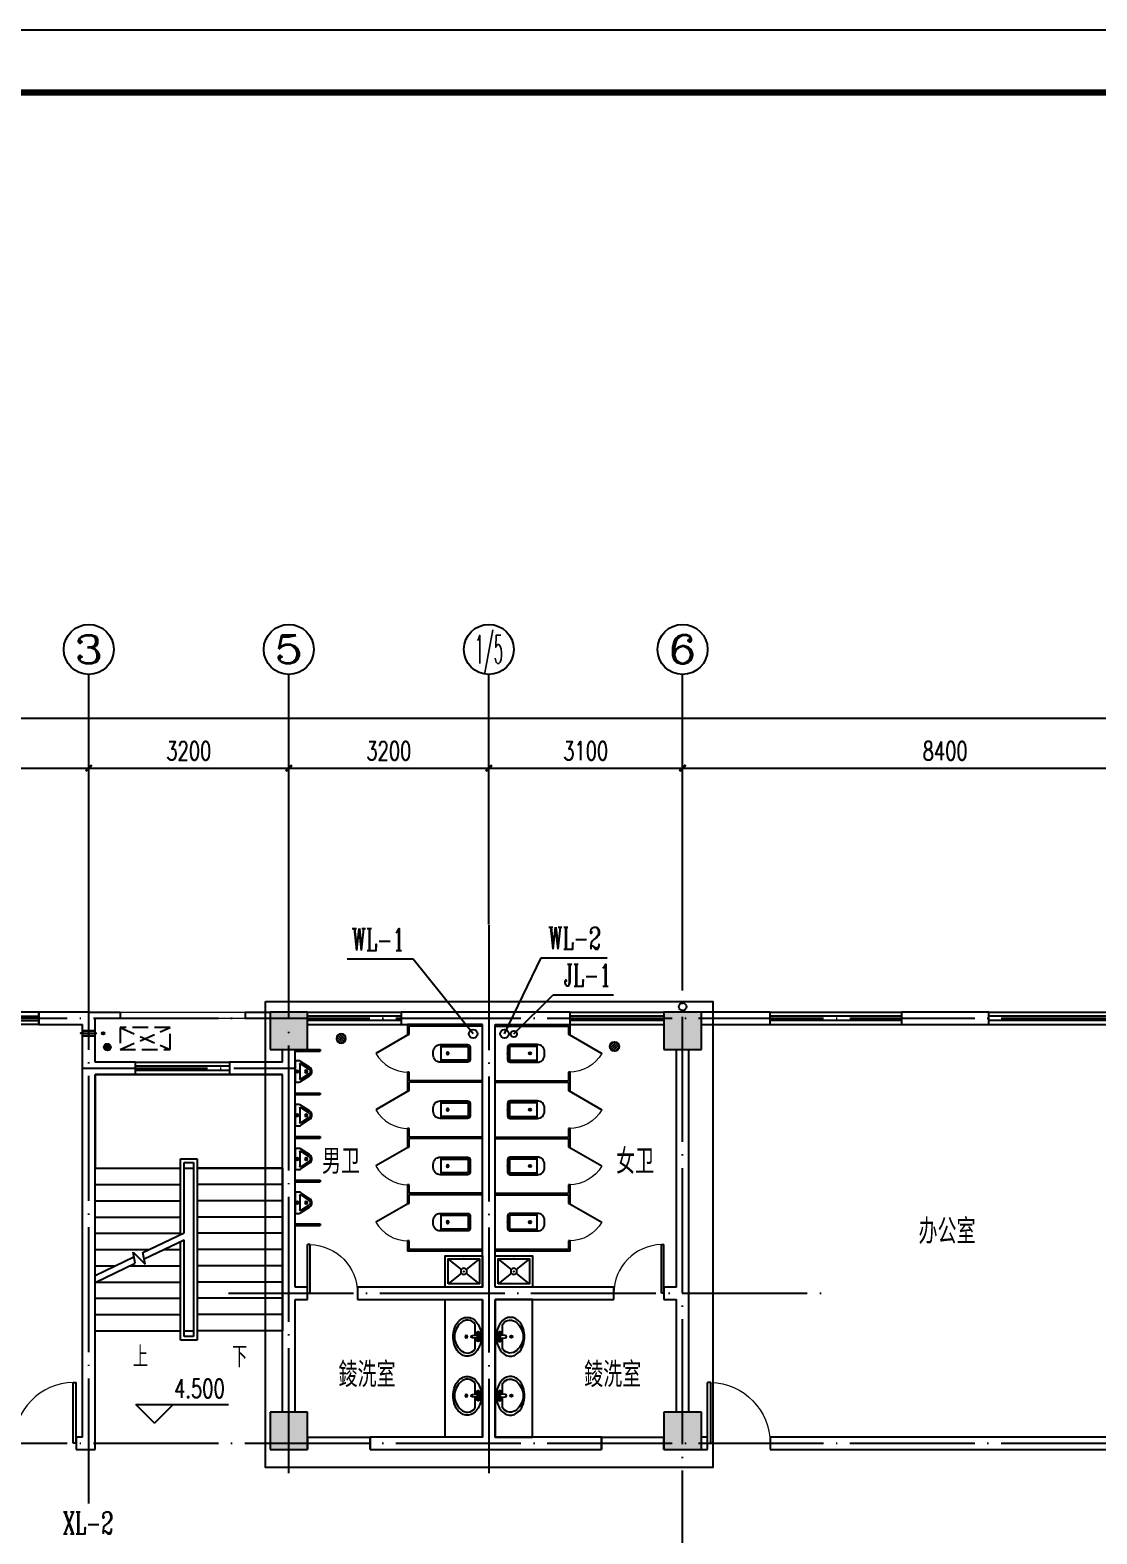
# Model space of a CAD drawing. Extents: x 888742 to 1277419, y 9079 to 622358.
# Drawn here: x 1058405 to 1075472, y 354140 to 378201 of the extents above; entities that cross this region are included whole.
import ezdxf
from ezdxf.enums import TextEntityAlignment as Align

# ---------------------------------------------------------------- set-up
doc = ezdxf.new("R2010")
doc.units = 0
doc.header["$LTSCALE"] = 1000
doc.header["$MEASUREMENT"] = 0
doc.linetypes.add('DASH', pattern=[0.35, 0.25, -0.1])
doc.linetypes.add('DOTE', pattern=[2.42, 2, -0.2, 0.02, -0.2])
for name, color, linetype in [('A_PLAN_FURNITURE', 8, 'Continuous'), ('AXIS', 3, 'Continuous'), ('AXIS_TEXT', 7, 'Continuous'), ('COLUMN', 2, 'Continuous'), ('DIM_ELEV', 3, 'Continuous'), ('DIM_SYMB', 3, 'Continuous'), ('DIM_污水', 3, 'Continuous'), ('DIM_消防', 3, 'Continuous'), ('DIM_给水', 3, 'Continuous'), ('DOTE', 14, 'DOTE'), ('LATRINE', 6, 'Continuous'), ('LVTRY', 220, 'Continuous'), ('PUB_HATCH', 252, 'Continuous'), ('PUB_TEXT', 7, 'Continuous'), ('PUB_TITLE', 4, 'Continuous'), ('RAIN', 220, 'Continuous'), ('STAIR', 4, 'Continuous'), ('VPIPE-污水', 2, 'DASH'), ('VPIPE-给水', 3, 'Continuous'), ('WALL', 2, 'Continuous'), ('WINDOW', 142, 'Continuous'), ('排水', 135, 'Continuous'), ('空调', 107, 'Continuous')]:
    doc.layers.add(name, color=color, linetype=linetype)
doc.layers.add('厨房卫生间家具', color=79, linetype='Continuous', lineweight=9)
doc.layers.add('面积线', color=41, linetype='Continuous', lineweight=20)
doc.styles.add('_TCH_AXIS', font='COMPLEX', dxfattribs={"bigfont": 'GBCBIG'})
doc.styles.add('_TCH_DIM', font='SIMPLEX', dxfattribs={"bigfont": 'GBCBIG'})
doc.styles.add('_TCH_DIM_T3', font='SIMPLEX', dxfattribs={"width": 0.705882, "bigfont": 'GBCBIG'})
doc.styles.add('_TWT_SERIAL', font='COMPLEX', dxfattribs={"width": 0.8, "height": 3.5, "bigfont": 'HZTXT'})
doc.styles.add('COMPLEX', font='COMPLEX')
doc.styles.add('hztxt', font='zn02.shx', dxfattribs={"width": 0.8, "height": 400, "bigfont": 'zn01.shx'})
doc.dimstyles.new('_TCH_ARCH&&100', dxfattribs={"dimtxt": 297.5, "dimasz": 100, "dimexe": 250, "dimexo": 300, "dimgap": 126.25, "dimtad": 1, "dimdec": 0, "dimzin": 0, "dimdsep": 46, "dimtxsty": '_TCH_DIM_T3', "dimblk": 'ARCHTICK', "dimcen": 0.09, "dimclrt": 7, "dimazin": 2, "dimtfac": 1, "dimtdec": 0, "dimtix": 1, "dimtmove": 2, "dimatfit": 3, "dimldrblk": 'ARCHTICK', "dimfxl": 1, "dimtolj": 1, "dimtzin": 0, "dimarcsym": 0})

# ---------------------------------------------------------------- blocks, each defined once
blk = doc.blocks.new('43t42')
at = {"layer": 'A_PLAN_FURNITURE', "linetype": 'DASH', "extrusion": (0, 0, -1)}
blk.add_lwpolyline([(-698650, 447037), (-697850, 447037), (-697850, 447387), (-698650, 447387)], close=True, dxfattribs=at)
at = {"layer": 'A_PLAN_FURNITURE', "linetype": 'DASH'}
for points in [[(698650, 447387), (697850, 447037)], [(698650, 447037), (697850, 447387)]]:
    blk.add_lwpolyline(points, dxfattribs=at)
blk = doc.blocks.new('Kongtiaodaong')
at = {"layer": '空调'}
for points in [[(1247663, -163218), (1247663, -163058), (1247663, -163038), (1247663, -163218), (1247663, -163238)], [(1247703, -163058), (1247703, -163008), (1247703, -163218), (1247703, -163268)], [(1247743, -163218), (1247743, -163058), (1247743, -163038), (1247743, -163218), (1247743, -163238)]]:
    blk.add_lwpolyline(points, dxfattribs=at)
blk = doc.blocks.new('_ArchTick')
at = {"color": 0, "linetype": 'ByBlock', "const_width": 0.4}
blk.add_lwpolyline([(-0.5, -0.5), (0.5, 0.5)], dxfattribs=at)
blk = doc.blocks.new('*D237')
at = {"layer": 'AXIS', "color": 0, "lineweight": -2, "transparency": 16777216}
for p, q in [((1056244, 364193), (1056244, 366643)), ((1059344, 364193), (1059344, 366643)), ((1056244, 366393), (1059344, 366393))]:
    blk.add_line(p, q, dxfattribs=at)
at = {"layer": 'Defpoints', "color": 0, "transparency": 16777216}
for p in [(1059344, 366393), (1056244, 363893), (1059344, 363893)]:
    blk.add_point(p, dxfattribs=at)
at = {"layer": 'AXIS', "color": 0, "lineweight": -2, "transparency": 16777216, "xscale": 100, "yscale": 100, "zscale": 100, "rotation": 180}
blk.add_blockref('_ArchTick', (1056244, 366393), dxfattribs=at)
at = {"layer": 'AXIS', "color": 0, "lineweight": -2, "transparency": 16777216, "xscale": 100, "yscale": 100, "zscale": 100}
blk.add_blockref('_ArchTick', (1059344, 366393), dxfattribs=at)
at = {"layer": 'AXIS', "color": 7, "transparency": 16777216, "insert": (1057794, 366668), "char_height": 297.5, "attachment_point": 5, "style": '_TCH_DIM_T3'}
blk.add_mtext('\\A1;3100', dxfattribs=at)
blk = doc.blocks.new('*D238')
at = {"layer": 'AXIS', "color": 0, "lineweight": -2, "transparency": 16777216}
for p, q in [((1059344, 364193), (1059344, 366643)), ((1062544, 364193), (1062544, 366643)), ((1059344, 366393), (1062544, 366393))]:
    blk.add_line(p, q, dxfattribs=at)
at = {"layer": 'Defpoints', "color": 0, "transparency": 16777216}
for p in [(1062544, 366393), (1059344, 363893), (1062544, 363893)]:
    blk.add_point(p, dxfattribs=at)
at = {"layer": 'AXIS', "color": 0, "lineweight": -2, "transparency": 16777216, "xscale": 100, "yscale": 100, "zscale": 100, "rotation": 180}
blk.add_blockref('_ArchTick', (1059344, 366393), dxfattribs=at)
at = {"layer": 'AXIS', "color": 0, "lineweight": -2, "transparency": 16777216, "xscale": 100, "yscale": 100, "zscale": 100}
blk.add_blockref('_ArchTick', (1062544, 366393), dxfattribs=at)
at = {"layer": 'AXIS', "color": 7, "transparency": 16777216, "insert": (1060944, 366668), "char_height": 297.5, "attachment_point": 5, "style": '_TCH_DIM_T3'}
blk.add_mtext('\\A1;3200', dxfattribs=at)
blk = doc.blocks.new('*D239')
at = {"layer": 'AXIS', "color": 0, "lineweight": -2, "transparency": 16777216}
for p, q in [((1062544, 364193), (1062544, 366643)), ((1065744, 364193), (1065744, 366643)), ((1062544, 366393), (1065744, 366393))]:
    blk.add_line(p, q, dxfattribs=at)
at = {"layer": 'Defpoints', "color": 0, "transparency": 16777216}
for p in [(1065744, 366393), (1062544, 363893), (1065744, 363893)]:
    blk.add_point(p, dxfattribs=at)
at = {"layer": 'AXIS', "color": 0, "lineweight": -2, "transparency": 16777216, "xscale": 100, "yscale": 100, "zscale": 100, "rotation": 180}
blk.add_blockref('_ArchTick', (1062544, 366393), dxfattribs=at)
at = {"layer": 'AXIS', "color": 0, "lineweight": -2, "transparency": 16777216, "xscale": 100, "yscale": 100, "zscale": 100}
blk.add_blockref('_ArchTick', (1065744, 366393), dxfattribs=at)
at = {"layer": 'AXIS', "color": 7, "transparency": 16777216, "insert": (1064144, 366668), "char_height": 297.5, "attachment_point": 5, "style": '_TCH_DIM_T3'}
blk.add_mtext('\\A1;3200', dxfattribs=at)
blk = doc.blocks.new('*D240')
at = {"layer": 'AXIS', "color": 0, "lineweight": -2, "transparency": 16777216}
for p, q in [((1065744, 364193), (1065744, 366643)), ((1068844, 364193), (1068844, 366643)), ((1065744, 366393), (1068844, 366393))]:
    blk.add_line(p, q, dxfattribs=at)
at = {"layer": 'Defpoints', "color": 0, "transparency": 16777216}
for p in [(1068844, 366393), (1065744, 363893), (1068844, 363893)]:
    blk.add_point(p, dxfattribs=at)
at = {"layer": 'AXIS', "color": 0, "lineweight": -2, "transparency": 16777216, "xscale": 100, "yscale": 100, "zscale": 100, "rotation": 180}
blk.add_blockref('_ArchTick', (1065744, 366393), dxfattribs=at)
at = {"layer": 'AXIS', "color": 0, "lineweight": -2, "transparency": 16777216, "xscale": 100, "yscale": 100, "zscale": 100}
blk.add_blockref('_ArchTick', (1068844, 366393), dxfattribs=at)
at = {"layer": 'AXIS', "color": 7, "transparency": 16777216, "insert": (1067294, 366668), "char_height": 297.5, "attachment_point": 5, "style": '_TCH_DIM_T3'}
blk.add_mtext('\\A1;3100', dxfattribs=at)
blk = doc.blocks.new('*D241')
at = {"layer": 'AXIS', "color": 0, "lineweight": -2, "transparency": 16777216}
for p, q in [((1068844, 364193), (1068844, 366643)), ((1077244, 364193), (1077244, 366643)), ((1068844, 366393), (1077244, 366393))]:
    blk.add_line(p, q, dxfattribs=at)
at = {"layer": 'Defpoints', "color": 0, "transparency": 16777216}
for p in [(1077244, 366393), (1068844, 363893), (1077244, 363893)]:
    blk.add_point(p, dxfattribs=at)
at = {"layer": 'AXIS', "color": 0, "lineweight": -2, "transparency": 16777216, "xscale": 100, "yscale": 100, "zscale": 100, "rotation": 180}
blk.add_blockref('_ArchTick', (1068844, 366393), dxfattribs=at)
at = {"layer": 'AXIS', "color": 0, "lineweight": -2, "transparency": 16777216, "xscale": 100, "yscale": 100, "zscale": 100}
blk.add_blockref('_ArchTick', (1077244, 366393), dxfattribs=at)
at = {"layer": 'AXIS', "color": 7, "transparency": 16777216, "insert": (1073044, 366668), "char_height": 297.5, "attachment_point": 5, "style": '_TCH_DIM_T3'}
blk.add_mtext('\\A1;8400', dxfattribs=at)
blk = doc.blocks.new('*D247')
at = {"layer": 'AXIS', "color": 0, "lineweight": -2, "transparency": 16777216}
for p, q in [((1050144, 364193), (1050144, 367443)), ((1104344, 364193), (1104344, 367443)), ((1050144, 367193), (1104344, 367193))]:
    blk.add_line(p, q, dxfattribs=at)
at = {"layer": 'Defpoints', "color": 0, "transparency": 16777216}
for p in [(1104344, 367193), (1050144, 363893), (1104344, 363893)]:
    blk.add_point(p, dxfattribs=at)
at = {"layer": 'AXIS', "color": 0, "lineweight": -2, "transparency": 16777216, "xscale": 100, "yscale": 100, "zscale": 100, "rotation": 180}
blk.add_blockref('_ArchTick', (1050144, 367193), dxfattribs=at)
at = {"layer": 'AXIS', "color": 0, "lineweight": -2, "transparency": 16777216, "xscale": 100, "yscale": 100, "zscale": 100}
blk.add_blockref('_ArchTick', (1104344, 367193), dxfattribs=at)
at = {"layer": 'AXIS', "color": 7, "transparency": 16777216, "insert": (1077244, 367468), "char_height": 297.5, "attachment_point": 5, "style": '_TCH_DIM_T3'}
blk.add_mtext('\\A1;54200', dxfattribs=at)
blk = doc.blocks.new('$DorLib2D$00000001')
for p, q in [((0.45, 0.975), (0.5, 0.975)), ((0.45, 0), (0.45, 0.975)), ((0.5, 0), (0.5, 0.975)), ((0.5, 0), (0.45, 0))]:
    blk.add_line(p, q)
at = {"lineweight": 13}
blk.add_arc((0.475, 0), 0.975, 91.4693, 180, dxfattribs=at)
blk = doc.blocks.new('$lvtry$00000201')
at = {"color": 0}
for p, q in [((100, -30, 0), (-100, -30, 0)), ((110, -470, 0), (110, -40, 0)), ((140, -470, 0), (-140, -470, 0))]:
    blk.add_line(p, q, dxfattribs=at)
at = {"color": 0, "elevation": 0}
blk.add_lwpolyline([(140, -40, 0.414214), (100, 0), (-100, 0, 0.414214), (-140, -40), (-140, -480, 0.414214), (-30, -590), (30, -590, 0.414214), (140, -480)], format="xyb", close=True, dxfattribs=at)
blk.add_lwpolyline([(-110, -40), (-110, -470)], dxfattribs=at)
at = {"color": 0}
blk.add_circle((0, -359, 0), 20, dxfattribs=at)
for centre, start, end in [((-100, -40, 0), 90, 180), ((100, -40, 0), 0, 90)]:
    blk.add_arc(centre, 10, start, end, dxfattribs=at)
for p in [(0, 0, 0), (0, -359, 0)]:
    blk.add_point(p, dxfattribs=at)
blk = doc.blocks.new('$TCHSYS$APDOOR2D')
blk.add_line((0.5, 0), (0, 0.866))
at = {"lineweight": 13}
blk.add_arc((0.5, 0), 1, 120, 180, dxfattribs=at)
blk = doc.blocks.new('$lvtry$00000219')
at = {"color": 0}
for p, q in [((-124, -91, 0), (-43, -216, 0)), ((-116, -76, 0), (116, -76, 0)), ((43, -216, 0), (124, -91, 0))]:
    blk.add_line(p, q, dxfattribs=at)
at = {"color": 0, "elevation": 0}
blk.add_lwpolyline([(69, -231, -0.57735), (-69, -231), (-162, -88, -0.145378), (-170, -61), (-170, 0), (170, 0), (170, -61, -0.145378), (162, -88)], format="xyb", close=True, dxfattribs=at)
at = {"color": 0}
for centre, radius in [((0, -177, 0), 20), ((0, -38, 0), 17.7)]:
    blk.add_circle(centre, radius, dxfattribs=at)
for centre, radius, start, end in [((-116, -86, 0), 10, 90, 213.0863), ((0, -191, 0), 50, 210, 330), ((116, -86, 0), 10, 326.9137, 90)]:
    blk.add_arc(centre, radius, start, end, dxfattribs=at)
for p in [(0, -38, 0), (0, -177, 0)]:
    blk.add_point(p, dxfattribs=at)
blk = doc.blocks.new('$lvtry$00000171')
for p, q in [((-74, 11), (-11, 74)), ((-70, -27), (27, 70)), ((-53, -53), (53, 53)), ((-27, -70), (70, 27)), ((11, -74), (74, -11))]:
    blk.add_line(p, q)
blk.add_circle((0, 0), 75)
blk.add_point((0, 0))
blk = doc.blocks.new('$lvtry$00000191')
at = {"color": 0}
for p, q in [((-250, -50, 0), (-39, -219, 0)), ((39, -219, 0), (250, -50, 0)), ((-250, -450, 0), (-39, -281, 0)), ((39, -281, 0), (250, -450, 0))]:
    blk.add_line(p, q, dxfattribs=at)
at = {"color": 0, "elevation": 0}
for points in [[(300, -500), (300, 0), (-300, 0), (-300, -500)], [(250, -450), (250, -50), (-250, -50), (-250, -450)]]:
    blk.add_lwpolyline(points, close=True, dxfattribs=at)
at = {"color": 0}
blk.add_circle((0, -250, 0), 50, dxfattribs=at)
for p in [(0, -50, 0), (0, -250, 0)]:
    blk.add_point(p, dxfattribs=at)
blk = doc.blocks.new('$lvtry$00000196')
at = {"color": 0}
for points in [[(219, -385, 0.106486), (289, -308, 0.130324), (310, -225, 0.130324), (289, -143, 0.106486), (219, -66, 0.084172), (123, -18, 0.073176), (0, 0, 0.073176), (-123, -18, 0.084172), (-219, -66, 0.106486), (-289, -143, 0.130324), (-310, -225, 0.130324), (-289, -308, 0.106486), (-219, -385, 0.084172), (-123, -433, 0.073176), (0, -451, 0.073176), (123, -433, 0.084172)], [(-22, -44), (-17, -142, 1), (21, -142), (26, -44, 0.493794)]]:
    blk.add_lwpolyline(points, format="xyb", close=True, dxfattribs=at)
for points in [[(-218, -329, -0.467303), (-199, -103, -0.154885), (-179, -96), (-17, -96, -0.154885)], [(21, -96), (183, -96, -0.154885), (203, -103, -0.467303), (222, -329, -0.210278), (2, -430, -0.210278), (-218, -329, -0.467303)]]:
    blk.add_lwpolyline(points, format="xyb", dxfattribs=at)
for points in [[(-52, -25), (56, -25)], [(-52, -78), (-20, -78)], [(24, -78), (56, -78)]]:
    blk.add_lwpolyline(points, dxfattribs=at)
for centre, radius in [((-52, -52), 19.4), ((-52, -52), 12.6), ((2, -241), 19.7), ((2, -241), 14.7), ((56, -52), 19.4), ((56, -52), 12.6)]:
    blk.add_circle(centre, radius, dxfattribs=at)
for centre, start, end in [((-52, -52), 90, 270), ((56, -52), 270, 90)]:
    blk.add_arc(centre, 26.5, start, end, dxfattribs=at)
for p in [(2, -62), (2, -241)]:
    blk.add_point(p, dxfattribs=at)
blk = doc.blocks.new('$WINLIB2D$00000001')
at = {"color": 0}
for points in [[(-0.5, 0.5), (-0.5, -0.5)], [(-0.5, 0.5), (0.5, 0.5)], [(0.5, -0.5), (0.5, 0.5)], [(0.5, 0.167), (-0.5, 0.167)], [(0.5, -0.167), (-0.5, -0.167)], [(-0.5, -0.5), (0.5, -0.5)]]:
    blk.add_lwpolyline(points, dxfattribs=at)
blk = doc.blocks.new('_AXISO')
blk.add_circle((0, 0), 0.5)
at = {"layer": 'AXIS_TEXT', "style": 'COMPLEX', "width": 1.041667}
blk.add_attdef('A', text='', height=0.56, dxfattribs=at).set_placement((-0.25, -0.28), (0.25, -0.28), align=Align.FIT)

msp = doc.modelspace()

# ---------------------------------------------------------------- hatches: boundary and pattern name
at = {"layer": 'PUB_HATCH'}
for points in [[(1062244, 361890.7), (1062844, 361890.7), (1062844, 362490.7), (1062244, 362490.7)], [(1068544, 361890.7), (1069144, 361890.7), (1069144, 362490.7), (1068544, 362490.7)], [(1062244, 355490.7), (1062844, 355490.7), (1062844, 356090.7), (1062244, 356090.7)], [(1068544, 355490.7), (1069144, 355490.7), (1069144, 356090.7), (1068544, 356090.7)]]:
    msp.add_hatch(color=256, dxfattribs=at).paths.add_polyline_path(points)
at = {"layer": '排水'}
h = msp.add_hatch(dxfattribs=at)
h.set_pattern_fill('ANSI31', color=252, scale=15, style=0)
h.set_pattern_definition([(134.9997153, (2538389.817, 1354664.31), (16.83806388, 16.83789657), [])])
edge = h.paths.add_edge_path()
edge.add_arc((1059642.4, 361928.5), 55, 0, 360)

# ---------------------------------------------------------------- linework, layer by layer
msp.add_lwpolyline([(1062172.4, 362657.9), (1069326.7, 362657.9), (1069326.7, 355202.8), (1062172.4, 355202.8)], close=True)
at = {"layer": 'AXIS'}
for p, q in [((1059344, 363892.7), (1059344, 367892.7)), ((1062544, 363892.7), (1062544, 367892.7)), ((1065744, 363892.7), (1065744, 367892.7)), ((1068844, 363892.7), (1068844, 367892.7))]:
    msp.add_line(p, q, dxfattribs=at)
at = {"layer": 'COLUMN'}
for p, q in [((1062844, 362490.7), (1062244, 362490.7)), ((1062244, 362490.7), (1062244, 361890.7)), ((1062844, 361890.7), (1062844, 362490.7)), ((1069144, 362490.7), (1068544, 362490.7)), ((1068544, 362490.7), (1068544, 361890.7)), ((1069144, 361890.7), (1069144, 362490.7)), ((1062244, 361890.7), (1062844, 361890.7)), ((1068544, 361890.7), (1069144, 361890.7)), ((1062844, 356090.7), (1062244, 356090.7)), ((1062244, 356090.7), (1062244, 355490.7)), ((1062844, 355490.7), (1062844, 356090.7)), ((1069144, 356090.7), (1068544, 356090.7)), ((1068544, 356090.7), (1068544, 355490.7)), ((1069144, 355490.7), (1069144, 356090.7)), ((1062244, 355490.7), (1062844, 355490.7)), ((1068544, 355490.7), (1069144, 355490.7))]:
    msp.add_line(p, q, dxfattribs=at)
at = {"layer": 'DIM_ELEV'}
for p, q in [((1060394.8, 355912.4), (1060094.8, 356212.4)), ((1060094.8, 356212.4), (1061579.3, 356212.4)), ((1060394.8, 355912.4), (1060694.8, 356212.4))]:
    msp.add_line(p, q, dxfattribs=at)
at = {"layer": 'DIM_SYMB'}
for points in [[(1061731.5, 357260.7, 0, 0, 0), (1061731.5, 360740.7, 0, 0, 0), (1060156.5, 360740.7, 0, 0, 0), (1060156.5, 358990.7, 80, 0, 0), (1060156.5, 358690.7, 0, 0, 0)], [(1060156.5, 357260.7, 0, 0, 0), (1060156.5, 358130.7, 80, 0, 0), (1060156.5, 358430.7, 0, 0, 0)]]:
    msp.add_lwpolyline(points, format="xyseb", dxfattribs=at)
at = {"layer": 'DIM_污水'}
for p, q in [((1064534.9, 363335.2), (1063479.6, 363335.2)), ((1065494, 362140.7), (1064534.9, 363335.2)), ((1065994, 362140.7), (1066581.3, 363358.7)), ((1066581.3, 363358.7), (1067636.5, 363358.7))]:
    msp.add_line(p, q, dxfattribs=at)
at = {"layer": 'DIM_给水'}
for p, q in [((1066144.5, 362140.7), (1066771.8, 362766.8, 0)), ((1066771.8, 362766.8, 0), (1067740.6, 362766.8, 0))]:
    msp.add_line(p, q, dxfattribs=at)
at = {"layer": 'DOTE'}
for p, q in [((1059344, 354627.1, 0), (1059344, 364192.7)), ((1062544, 355114.1, 0), (1062544, 363892.7, 0)), ((1065744, 363880.9), (1065744, 355114.1, 0)), ((1068844, 333794.1, 0), (1068844, 363892.7, 0)), ((1047318.5, 362390.7, 0), (1106926.5, 362390.7, 0)), ((1059244, 361590.7), (1062644, 361590.7)), ((1061578.2, 357990.7), (1071099.5, 357990.7)), ((1047318.5, 355590.7, 0), (1107169.6, 355590.7))]:
    msp.add_line(p, q, dxfattribs=at)
at = {"layer": 'LATRINE'}
for p, q in [((1064444, 362290.7), (1064444, 362128.2)), ((1065644, 362290.7), (1064444, 362290.7)), ((1064444, 362128.2), (1064469, 362128.2)), ((1064469, 362128.2), (1064469, 362265.7)), ((1065644, 362265.7), (1064469, 362265.7)), ((1065644, 362265.7), (1065644, 362290.7)), ((1065844, 362290.7), (1067044, 362290.7)), ((1065844, 362290.7), (1065844, 362265.7)), ((1065844, 362265.7), (1067019, 362265.7)), ((1067019, 362265.7), (1067019, 362128.2)), ((1067019, 362128.2), (1067044, 362128.2)), ((1067044, 362128.2), (1067044, 362290.7)), ((1062644, 361890.7), (1063044, 361890.7)), ((1062644, 361890.7), (1062644, 361865.7)), ((1063044, 361890.7), (1063044, 361865.7)), ((1062644, 361865.7), (1063044, 361865.7)), ((1064469, 361528.2), (1064444, 361528.2)), ((1064444, 361528.2), (1064444, 361378.2)), ((1064469, 361390.7), (1064469, 361528.2)), ((1067044, 361528.2), (1067019, 361528.2)), ((1067019, 361528.2), (1067019, 361390.7)), ((1067044, 361378.2), (1067044, 361528.2)), ((1062644, 361193.5), (1063044, 361193.5)), ((1062644, 361193.5), (1062644, 361168.5)), ((1062644, 361168.5), (1063044, 361168.5)), ((1063044, 361193.5), (1063044, 361168.5)), ((1064444, 361378.2), (1064444, 361228.2)), ((1064444, 361228.2), (1064469, 361228.2)), ((1065644, 361390.7), (1064469, 361390.7)), ((1065644, 361365.7), (1064469, 361365.7)), ((1064469, 361228.2), (1064469, 361365.7)), ((1065644, 361365.7), (1065644, 361390.7)), ((1065844, 361390.7), (1067019, 361390.7)), ((1065844, 361390.7), (1065844, 361365.7)), ((1065844, 361365.7), (1067019, 361365.7)), ((1067019, 361365.7), (1067019, 361228.2)), ((1067019, 361228.2), (1067044, 361228.2)), ((1067044, 361228.2), (1067044, 361378.2)), ((1062644, 360496.3), (1063044, 360496.3)), ((1062644, 360496.3), (1062644, 360471.3)), ((1062644, 360471.3), (1063044, 360471.3)), ((1063044, 360496.3), (1063044, 360471.3)), ((1064469, 360628.2), (1064444, 360628.2)), ((1064444, 360628.2), (1064444, 360478.2)), ((1064444, 360478.2), (1064444, 360328.2)), ((1064469, 360490.7), (1064469, 360628.2)), ((1065644, 360490.7), (1064469, 360490.7)), ((1065644, 360465.7), (1064469, 360465.7)), ((1064469, 360328.2), (1064469, 360465.7)), ((1065644, 360465.7), (1065644, 360490.7)), ((1065844, 360490.7), (1067019, 360490.7)), ((1065844, 360490.7), (1065844, 360465.7)), ((1065844, 360465.7), (1067019, 360465.7)), ((1067044, 360628.2), (1067019, 360628.2)), ((1067019, 360628.2), (1067019, 360490.7)), ((1067019, 360465.7), (1067019, 360328.2)), ((1067044, 360478.2), (1067044, 360628.2)), ((1067044, 360328.2), (1067044, 360478.2)), ((1064444, 360328.2), (1064469, 360328.2)), ((1067019, 360328.2), (1067044, 360328.2)), ((1062644, 359799.1), (1063044, 359799.1)), ((1062644, 359799.1), (1062644, 359774.1)), ((1062644, 359774.1), (1063044, 359774.1)), ((1063044, 359799.1), (1063044, 359774.1)), ((1064469, 359728.2), (1064444, 359728.2)), ((1064444, 359728.2), (1064444, 359578.2)), ((1064469, 359590.7), (1064469, 359728.2)), ((1067044, 359728.2), (1067019, 359728.2)), ((1067019, 359728.2), (1067019, 359590.7)), ((1067044, 359578.2), (1067044, 359728.2)), ((1064444, 359578.2), (1064444, 359428.2)), ((1065644, 359590.7), (1064469, 359590.7)), ((1065644, 359565.7), (1064469, 359565.7)), ((1064469, 359428.2), (1064469, 359565.7)), ((1065644, 359565.7), (1065644, 359590.7)), ((1065844, 359590.7), (1067019, 359590.7)), ((1065844, 359590.7), (1065844, 359565.7)), ((1065844, 359565.7), (1067019, 359565.7)), ((1067019, 359565.7), (1067019, 359428.2)), ((1067044, 359428.2), (1067044, 359578.2)), ((1064444, 359428.2), (1064469, 359428.2)), ((1067019, 359428.2), (1067044, 359428.2)), ((1062644, 359101.1), (1063044, 359101.1)), ((1062644, 359101.1), (1062644, 359076.1)), ((1062644, 359076.1), (1063044, 359076.1)), ((1063044, 359101.1), (1063044, 359076.1)), ((1064469, 358828.2), (1064444, 358828.2)), ((1064444, 358828.2), (1064444, 358665.7)), ((1064469, 358690.7), (1064469, 358828.2)), ((1067044, 358828.2), (1067019, 358828.2)), ((1067019, 358828.2), (1067019, 358690.7)), ((1067044, 358665.7), (1067044, 358828.2)), ((1065644, 358665.7), (1064444, 358665.7)), ((1065644, 358690.7), (1064469, 358690.7)), ((1065644, 358665.7), (1065644, 358690.7)), ((1067019, 358690.7), (1065844, 358690.7)), ((1065844, 358665.7), (1065844, 358690.7)), ((1067044, 358665.7), (1065844, 358665.7))]:
    msp.add_line(p, q, dxfattribs=at)
at = {"layer": 'LVTRY'}
for points in [[(1065644, 357890.7), (1065644, 355690.7), (1065044, 355690.7), (1065044, 357890.7)], [(1065844, 357890.7), (1065844, 355690.7), (1066444, 355690.7), (1066444, 357890.7)]]:
    msp.add_lwpolyline(points, close=True, dxfattribs=at)
at = {"layer": 'PUB_TITLE'}
msp.add_lwpolyline([(1039583, 318801), (1123683, 318801), (1123683, 378201), (1039583, 378201)], close=True, dxfattribs=at)
at = {"layer": 'PUB_TITLE', "const_width": 100}
msp.add_lwpolyline([(1042083, 319801), (1122683, 319801), (1122683, 377201), (1042083, 377201)], close=True, dxfattribs=at)
at = {"layer": 'RAIN'}
msp.add_circle((1068844, 362575.7, 0), 60, dxfattribs=at)
at = {"layer": 'STAIR'}
for p, q in [((1062444, 361490.7), (1059444, 361490.7)), ((1059444, 361490.7), (1059444, 359990.7)), ((1062444, 359990.7), (1062444, 361490.7)), ((1059444, 358276.1), (1059444, 359990.7)), ((1059444, 359990.7), (1060809, 359990.7)), ((1059444, 359990.7), (1060809, 359990.7)), ((1060809, 358927.4), (1060809, 360140.7)), ((1060809, 360140.7), (1061079, 360140.7)), ((1060869, 358956.1), (1060869, 360080.7)), ((1060869, 360080.7), (1061019, 360080.7)), ((1060869, 358956.1), (1060869, 359990.7)), ((1060869, 359990.7), (1061019, 359990.7)), ((1061019, 360080.7), (1061019, 357300.7)), ((1061019, 359990.7), (1061019, 357390.7)), ((1061079, 360140.7), (1061079, 357240.7)), ((1062444, 359990.7), (1061079, 359990.7)), ((1061079, 359990.7), (1062444, 359990.7)), ((1062444, 359990.7), (1062444, 357390.7)), ((1059444, 359730.7), (1060809, 359730.7)), ((1062444, 359730.7), (1061079, 359730.7)), ((1059444, 359470.7), (1060809, 359470.7)), ((1062444, 359470.7), (1061079, 359470.7)), ((1059444, 359210.7), (1060809, 359210.7)), ((1062444, 359210.7), (1061079, 359210.7)), ((1059444, 358950.7), (1060809, 358950.7)), ((1060210.2, 358641.7), (1060869, 358956.1)), ((1060229.1, 358539.9), (1060869, 358845.3)), ((1060809, 357240.7), (1060809, 358816.6)), ((1060869, 357390.7), (1060869, 358845.3)), ((1060869, 357300.7), (1060869, 358845.3)), ((1062444, 358950.7), (1061079, 358950.7)), ((1059444, 358690.7), (1060312.9, 358690.7)), ((1059444, 358276.1), (1060066, 358572.9)), ((1060084.9, 358471.1), (1060052.4, 358646.6)), ((1060052.4, 358646.6), (1060244.2, 358458.1)), ((1060244.2, 358458.1), (1060210.2, 358641.7)), ((1060545.1, 358690.7), (1060809, 358690.7)), ((1062444, 358690.7), (1061079, 358690.7)), ((1059444, 358165.3), (1060084.9, 358471.1)), ((1059444, 358430.7), (1059768, 358430.7)), ((1060000.2, 358430.7), (1060809, 358430.7)), ((1062444, 358430.7), (1061079, 358430.7)), ((1059444, 357390.7), (1059444, 358165.3)), ((1059455.3, 358170.7), (1060809, 358170.7)), ((1062444, 358170.7), (1061079, 358170.7)), ((1059444, 357910.7), (1060809, 357910.7)), ((1062444, 357910.7), (1061079, 357910.7)), ((1059444, 357650.7), (1060809, 357650.7)), ((1062444, 357650.7), (1061079, 357650.7)), ((1059444, 357390.7), (1060809, 357390.7)), ((1060869, 357390.7), (1061019, 357390.7)), ((1062444, 357390.7), (1061079, 357390.7)), ((1061079, 357240.7), (1060809, 357240.7)), ((1061019, 357300.7), (1060869, 357300.7))]:
    msp.add_line(p, q, dxfattribs=at)
at = {"layer": 'VPIPE-污水', "linetype": 'Continuous'}
for centre in [(1065494, 362140.7), (1065994, 362140.7)]:
    msp.add_circle(centre, 70, dxfattribs=at)
at = {"layer": 'VPIPE-给水', "linetype": 'Continuous'}
msp.add_circle((1066144.5, 362140.7), 50, dxfattribs=at)
at = {"layer": 'WALL'}
for p, q in [((1059344, 362490.7), (1058544, 362490.7)), ((1058544, 362490.7), (1058544, 362290.7)), ((1059344, 362490.7), (1059844, 362490.7)), ((1059444, 362390.7), (1059844, 362390.7)), ((1059444, 361690.7), (1059444, 362390.7)), ((1059844, 362490.7), (1059844, 362390.7)), ((1061844, 362490.7), (1062244, 362490.7)), ((1061844, 362490.7), (1061844, 362390.7)), ((1061844, 362390.7), (1062244, 362390.7)), ((1065744, 362490.7), (1064344, 362490.7)), ((1064344, 362490.7), (1064344, 362290.7)), ((1067044, 362490.7), (1065744, 362490.7)), ((1067044, 362290.7), (1067044, 362490.7)), ((1070244, 362490.7), (1069144, 362490.7)), ((1070244, 362290.7), (1070244, 362490.7)), ((1073744, 362490.7), (1072344, 362490.7)), ((1072344, 362490.7), (1072344, 362290.7)), ((1073744, 362290.7), (1073744, 362490.7)), ((1058544, 362290.7), (1059244, 362290.7)), ((1059244, 361590.7), (1059244, 362290.7)), ((1064344, 362290.7), (1065644, 362290.7)), ((1065644, 358090.7), (1065644, 362290.7)), ((1065844, 362290.7), (1067044, 362290.7)), ((1065844, 358090.7), (1065844, 362290.7)), ((1069144, 362290.7), (1070244, 362290.7)), ((1072344, 362290.7), (1073744, 362290.7)), ((1062444, 361690.7), (1062444, 361890.7)), ((1062644, 361590.7), (1062644, 361890.7)), ((1068744, 358090.7), (1068744, 361890.7)), ((1068944, 357990.7), (1068944, 361890.7)), ((1060094, 361690.7), (1059444, 361690.7)), ((1060094, 361490.7), (1060094, 361690.7)), ((1062444, 361690.7), (1061594, 361690.7)), ((1061594, 361690.7), (1061594, 361490.7)), ((1059244, 355690.7), (1059244, 361590.7)), ((1059444, 355490.7), (1059444, 361490.7)), ((1059444, 361490.7), (1060094, 361490.7)), ((1061594, 361490.7), (1062444, 361490.7)), ((1062444, 357990.7), (1062444, 361490.7)), ((1062644, 358090.7), (1062644, 361590.7)), ((1062844, 358090.7), (1062644, 358090.7)), ((1062844, 357890.7), (1062844, 358090.7)), ((1065644, 358090.7), (1063644, 358090.7)), ((1063644, 358090.7), (1063644, 357890.7)), ((1067744.3, 358090.7), (1065844, 358090.7)), ((1067744.3, 357890.7), (1067744.3, 358090.7)), ((1068744, 358090.7), (1068544.3, 358090.7)), ((1068544.3, 358090.7), (1068544.3, 357890.7)), ((1062444, 356090.7), (1062444, 357990.7)), ((1062644, 356090.7), (1062644, 357890.7)), ((1062644, 357890.7), (1062844, 357890.7)), ((1063644, 357890.7), (1065644, 357890.7)), ((1065644, 355690.7), (1065644, 357890.7)), ((1065844, 355690.7), (1065844, 357890.7)), ((1065844, 357890.7), (1067744.3, 357890.7)), ((1068544.3, 357890.7), (1068744, 357890.7)), ((1068744, 356090.7), (1068744, 357890.7)), ((1068944, 356090.7), (1068944, 357990.7)), ((1059244, 355690.7), (1059144, 355690.7)), ((1059144, 355690.7), (1059144, 355490.7)), ((1065644, 355690.7), (1063844, 355690.7)), ((1063844, 355690.7), (1063844, 355490.7)), ((1067544, 355690.7), (1065844, 355690.7)), ((1067544, 355490.7), (1067544, 355690.7)), ((1069244, 355690.7), (1069144, 355690.7)), ((1069244, 355490.7), (1069244, 355690.7)), ((1076944, 355690.7), (1070244, 355690.7)), ((1070244, 355690.7), (1070244, 355490.7)), ((1059144, 355490.7), (1059444, 355490.7)), ((1063844, 355490.7), (1065744, 355490.7)), ((1065744, 355490.7), (1067544, 355490.7)), ((1069144, 355490.7), (1069244, 355490.7)), ((1070244, 355490.7), (1076944, 355490.7))]:
    msp.add_line(p, q, dxfattribs=at)
at = {"layer": 'WINDOW', "linetype": 'DASH'}
for p, q in [((1062844, 355690.7), (1062844, 355490.7)), ((1063844, 355490.7), (1063844, 355690.7)), ((1067544, 355690.7), (1067544, 355490.7)), ((1068544, 355490.7), (1068544, 355690.7))]:
    msp.add_line(p, q, dxfattribs=at)
at = {"layer": 'WINDOW'}
for p, q in [((1062844, 355690.7, 0), (1063844, 355690.7, 0)), ((1067544, 355690.7, 0), (1068544, 355690.7, 0))]:
    msp.add_line(p, q, dxfattribs=at)
at = {"layer": '厨房卫生间家具'}
for p, q in [((1059844, 362490.7), (1061844, 362490.7)), ((1059844, 362390.7), (1061844, 362390.7))]:
    msp.add_line(p, q, dxfattribs=at)
at = {"layer": '排水'}
for centre, radius in [((1059574, 362150.7), 20), ((1059642.4, 361928.5), 55)]:
    msp.add_circle(centre, radius, dxfattribs=at)

# ---------------------------------------------------------------- block references
at = {"xscale": -1}
msp.add_blockref('43t42', (1758493.6, -85146.5), dxfattribs=at)
at = {"layer": 'AXIS'}
ref = msp.add_blockref('_AXISO', (1059344, 368292.7), dxfattribs=dict(at, xscale=800, yscale=800, zscale=800))
ref.add_attrib('A', '3', dxfattribs={"layer": 'AXIS_TEXT', "height": 452.5, "style": '_TCH_AXIS', "width": 1.5}).set_placement((1059117.8, 368066.4), (1059570.3, 368066.4), align=Align.FIT)
ref = msp.add_blockref('_AXISO', (1062544, 368292.7), dxfattribs=dict(at, xscale=800, yscale=800, zscale=800))
ref.add_attrib('A', '5', dxfattribs={"layer": 'AXIS_TEXT', "height": 452.5, "style": '_TCH_AXIS', "width": 1.5}).set_placement((1062317.8, 368066.4), (1062770.3, 368066.4), align=Align.FIT)
ref = msp.add_blockref('_AXISO', (1065744, 368292.7), dxfattribs=dict(at, xscale=800, yscale=800, zscale=800))
ref.add_attrib('A', '1/5', dxfattribs={"layer": 'AXIS_TEXT', "height": 452.55, "style": '_TCH_AXIS', "width": 0.411765}).set_placement((1065517.8, 368066.4), (1065970.3, 368066.4), align=Align.FIT)
ref = msp.add_blockref('_AXISO', (1068844, 368292.7), dxfattribs=dict(at, xscale=800, yscale=800, zscale=800))
ref.add_attrib('A', '6', dxfattribs={"layer": 'AXIS_TEXT', "height": 452.5, "style": '_TCH_AXIS', "width": 1.5}).set_placement((1068617.8, 368066.4), (1069070.3, 368066.4), align=Align.FIT)
at = {"layer": 'LATRINE', "xscale": -600, "zscale": 25}
for p, yscale, rotation in [((1064456.5, 361828.2), -600, 270.0000000098331), ((1067031.5, 361828.2), 600, 269.9999999901669), ((1064456.5, 360928.2), -600, 270.0000000269324), ((1067031.5, 360928.2), 600, 269.9999999730528), ((1064456.5, 360028.2), -600, 270.0000000269324), ((1067031.5, 360028.2), 600, 269.9999999730824), ((1064456.5, 359128.2), -600, 270.0000000269176), ((1067031.5, 359128.2), 600, 269.9999999730824)]:
    msp.add_blockref('$TCHSYS$APDOOR2D', p, dxfattribs=dict(at, yscale=yscale, rotation=rotation))
at = {"layer": 'LVTRY', "yscale": -1}
for name, p, rotation in [('$lvtry$00000171', (1063381.4, 362067.3), 180), ('$lvtry$00000201', (1065444, 361828.2), 90.00000002692653), ('$lvtry$00000219', (1062644, 361539.4, 0), 270.0000000269266), ('$lvtry$00000219', (1062644, 360839.4, 0), 270.0000000269266), ('$lvtry$00000201', (1065444, 360928.2), 90.00000002692653), ('$lvtry$00000219', (1062644, 360139.4, 0), 270.0000000269266), ('$lvtry$00000201', (1065444, 360028.2), 90.00000002692653), ('$lvtry$00000219', (1062644, 359439.4, 0), 270.0000000269266), ('$lvtry$00000201', (1065444, 359128.2), 90.00000002692653), ('$lvtry$00000191', (1065344, 358590.7), 180.0000000342177), ('$lvtry$00000191', (1066144, 358590.7, 0), 180.0000000342177), ('$lvtry$00000196', (1065624, 357295.6), 89.99999911062311), ('$lvtry$00000196', (1065624, 356350.3), 89.99999911062311)]:
    msp.add_blockref(name, p, dxfattribs=dict(at, rotation=rotation))
at = {"layer": 'LVTRY'}
for name, p, rotation in [('$lvtry$00000201', (1066044, 361828.2), 89.99999997307346), ('$lvtry$00000201', (1066044, 360928.2), 89.99999997307346), ('$lvtry$00000201', (1066044, 360028.2), 89.99999997307346), ('$lvtry$00000201', (1066044, 359128.2), 89.99999997307346), ('$lvtry$00000196', (1065864, 357295.6), 90.00000088937692), ('$lvtry$00000196', (1065864, 356350.3), 90.00000088937692)]:
    msp.add_blockref(name, p, dxfattribs=dict(at, rotation=rotation))
msp.add_blockref('$lvtry$00000171', (1067753.9, 361938.4), dxfattribs=at)
at = {"layer": 'WINDOW'}
for name, p, xscale, yscale, zscale, rotation in [('$WINLIB2D$00000001', (1057794, 362390.7), -1500, -200, -1500, 359.9999999781716), ('$WINLIB2D$00000001', (1063594, 362390.7), 1500, -200, 1500, 359.9999999395843), ('$WINLIB2D$00000001', (1067794, 362390.7), 1500, -200, 1500, 359.9999998958506), ('$WINLIB2D$00000001', (1071294, 362390.7), 2100, -200, 2100, 1.074923412875111e-07), ('$WINLIB2D$00000001', (1074794, 362390.7), 2100, -200, 2100, 1.074923412875111e-07), ('$WINLIB2D$00000001', (1060844, 361590.7), 1500, -200, 1500, 359.9999999395835), ('$DorLib2D$00000001', (1063244, 357990.7), -800, 800, -800, 359.9999999441097), ('$DorLib2D$00000001', (1068144.3, 357990.7), 800, 800, 800, 359.9999999788311), ('$DorLib2D$00000001', (1058644, 355590.7), -1000, -1000, -1000, 179.9999998020151), ('$DorLib2D$00000001', (1069744, 355590.7), -1000, 1000, -1000, 8.893785134927386e-07)]:
    msp.add_blockref(name, p, dxfattribs=dict(at, xscale=xscale, yscale=yscale, zscale=zscale, rotation=rotation))
at = {"layer": '面积线', "rotation": 90.00002089077391}
msp.add_blockref('Kongtiaodaong', (896206.5, -885552.7), dxfattribs=at)

# ---------------------------------------------------------------- texts
at = {"layer": 'DIM_ELEV', "color": 7, "style": '_TCH_DIM', "width": 0.705882}
msp.add_text('4.500', height=297.5, dxfattribs=at).set_placement((1060709.3, 356317.4))
at = {"layer": 'DIM_SYMB', "color": 7, "style": '_TCH_DIM'}
for s, p in [('上', (1060052.3, 356805.7)), ('下', (1061636.6, 356805.7))]:
    msp.add_text(s, height=337.6, dxfattribs=at).set_placement(p)
at = {"layer": 'DIM_污水', "color": 7, "style": '_TWT_SERIAL', "width": 0.64}
for s, p in [('WL-1', (1063549.6, 363475.2)), ('WL-2', (1066691.9, 363498.7))]:
    msp.add_text(s, height=350, dxfattribs=at).set_placement(p)
at = {"layer": 'DIM_消防', "color": 7, "style": '_TWT_SERIAL', "width": 0.64}
msp.add_text('XL-2', height=350, dxfattribs=at).set_placement((1058929.3, 354142.3))
at = {"layer": 'DIM_给水', "color": 7, "style": '_TWT_SERIAL', "width": 0.64}
msp.add_text('JL-1', height=350, dxfattribs=at).set_placement((1066945.2, 362906.8, 0))
at = {"layer": 'PUB_TEXT', "style": 'hztxt', "width": 0.8}
for s, p in [('男卫', (1063075.1, 359900.3)), ('女卫', (1067779.9, 359900.3)), ('办公室', (1072618.3, 358781.5)), ('錂洗室', (1063339.7, 356489.2)), ('錂洗室', (1067269, 356489.2))]:
    msp.add_text(s, height=400, dxfattribs=at).set_placement(p)

# ---------------------------------------------------------------- dimensions: what is measured, and where the dimension line sits
at = {"layer": 'AXIS'}
for p1, p2, distance, picture, middle in [((1050144, 363892.7), (1104344, 363892.7), 3300, '*D247', (1077244, 367467.7)), ((1056244, 363892.7), (1059344, 363892.7), 2500, '*D237', (1057794, 366667.7)), ((1059344, 363892.7), (1062544, 363892.7), 2500, '*D238', (1060944, 366667.7)), ((1062544, 363892.7), (1065744, 363892.7), 2500, '*D239', (1064144, 366667.7)), ((1065744, 363892.7), (1068844, 363892.7), 2500, '*D240', (1067294, 366667.7)), ((1068844, 363892.7), (1077244, 363892.7), 2500, '*D241', (1073044, 366667.7))]:
    dim = msp.add_aligned_dim(p1=p1, p2=p2, distance=distance, dimstyle='_TCH_ARCH&&100', dxfattribs=at)
    dim.commit()
    dim.dimension.update_dxf_attribs({"geometry": picture, "text_midpoint": middle})

doc.saveas('drawing.dxf')
